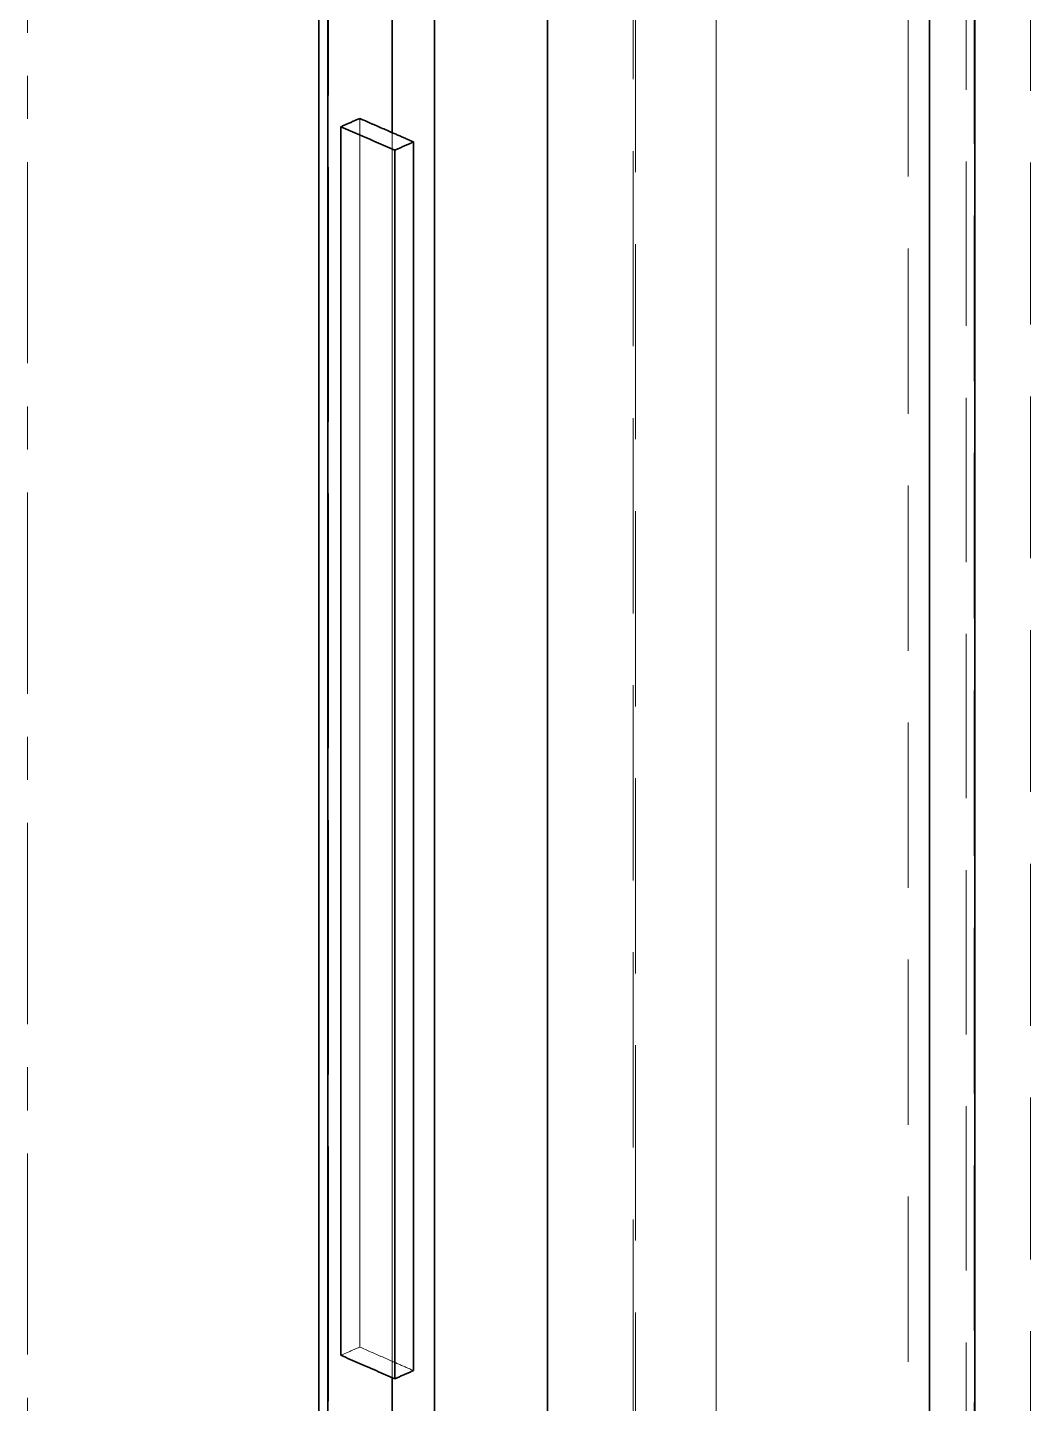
# Model space of a CAD drawing. Header units: millimetres. Extents: x 10 to 410, y 10 to 287.
# Drawn here: x 309 to 312.491, y 186.08 to 190.868 of the extents above; entities that cross this region are included whole.
import ezdxf

# ---------------------------------------------------------------- set-up
doc = ezdxf.new("R2010")
doc.units = ezdxf.units.MM
doc.linetypes.add('CENTER', pattern=[1.15, 0.7, -0.15, 0.15, -0.15])
doc.linetypes.add('DASHED', pattern=[0.75, 0.5, -0.25])
for name, color, linetype, lineweight in [('CENTER', 4, 'CENTER', 13), ('HIDDEN', 8, 'DASHED', 18), ('VISIBLE', 7, 'CONTINUOUS', 35)]:
    doc.layers.add(name, color=color, linetype=linetype, lineweight=lineweight)

msp = doc.modelspace()

# ---------------------------------------------------------------- linework, layer by layer
at = {"layer": 'CENTER'}
msp.add_line((309, 169), (309, 273), dxfattribs=at)
at = {"layer": 'HIDDEN'}
for points in [[(310.0472, 183.0661), (310.0472, 184.2021), (310.0472, 185.3381), (310.0472, 186.4742), (310.0472, 187.6102), (310.0472, 188.7462), (310.0472, 189.8823), (310.0472, 191.0183), (310.0472, 192.1543), (310.0472, 193.2903), (310.0472, 194.4264), (310.0472, 195.5624), (310.0472, 196.6984), (310.0472, 197.8345), (310.0472, 198.9705), (310.0472, 200.1065), (310.0472, 201.2426), (310.0472, 202.3786), (310.0472, 203.5146), (310.0472, 204.6507), (310.0472, 205.7867), (310.0472, 206.9227), (310.0472, 208.0588), (310.0472, 209.1948)], [(311.1087, 178.7847), (311.1087, 179.7142), (311.1087, 180.6436), (311.1087, 181.5731), (311.1087, 182.5026), (311.1087, 183.4321), (311.1087, 184.3616), (311.1087, 185.291), (311.1087, 186.2205), (311.1087, 187.15), (311.1087, 188.0795), (311.1087, 189.009), (311.1087, 189.9385), (311.1087, 190.8679), (311.1087, 191.7974), (311.1087, 192.7269), (311.1087, 193.6564), (311.1087, 194.5859), (311.1087, 195.5153), (311.1087, 196.4448), (311.1087, 197.3743), (311.1087, 198.3038), (311.1087, 199.2333), (311.1087, 200.1628)], [(311.1158, 200.1596), (311.1158, 199.2302), (311.1158, 198.3007), (311.1158, 197.3712), (311.1158, 196.4417), (311.1158, 195.5122), (311.1158, 194.5827), (311.1158, 193.6533), (311.1158, 192.7238), (311.1158, 191.7943), (311.1158, 190.8648), (311.1158, 189.9353), (311.1158, 189.0059), (311.1158, 188.0764), (311.1158, 187.1469), (311.1158, 186.2174), (311.1158, 185.2879), (311.1158, 184.3584), (311.1158, 183.429), (311.1158, 182.4995), (311.1158, 181.57), (311.1158, 180.6405), (311.1158, 179.711), (311.1158, 178.7816)], [(312.2947, 199.226), (312.2947, 198.3998), (312.2947, 197.5736), (312.2947, 196.7474), (312.2947, 195.9212), (312.2947, 195.095), (312.2947, 194.2687), (312.2947, 193.4425), (312.2947, 192.6163), (312.2947, 191.7901), (312.2947, 190.9639), (312.2947, 190.1377), (312.2947, 189.3115), (312.2947, 188.4853), (312.2947, 187.6591), (312.2947, 186.8329), (312.2947, 186.0067), (312.2947, 185.1805), (312.2947, 184.3543), (312.2947, 183.5281), (312.2947, 182.7019), (312.2947, 181.8757), (312.2947, 181.0495), (312.2947, 180.2233)], [(312.0654, 199.0971), (312.0654, 198.2723), (312.0654, 197.4476), (312.0654, 196.6228), (312.0654, 195.798), (312.0654, 194.9732), (312.0654, 194.1484), (312.0654, 193.3236), (312.0654, 192.4988), (312.0654, 191.6741), (312.0654, 190.8493), (312.0654, 190.0245), (312.0654, 189.1997), (312.0654, 188.3749), (312.0654, 187.5501), (312.0654, 186.7253), (312.0654, 185.9005), (312.0654, 185.0758), (312.0654, 184.251), (312.0654, 183.4262), (312.0654, 182.6014), (312.0654, 181.7766), (312.0654, 180.9518), (312.0654, 180.127)], [(312.2673, 180.0387), (312.2673, 180.8607), (312.2673, 181.6826), (312.2673, 182.5046), (312.2673, 183.3265), (312.2673, 184.1484), (312.2673, 184.9704), (312.2673, 185.7923), (312.2673, 186.6143), (312.2673, 187.4362), (312.2673, 188.2581), (312.2673, 189.0801), (312.2673, 189.902), (312.2673, 190.724), (312.2673, 191.5459), (312.2673, 192.3679), (312.2673, 193.1898), (312.2673, 194.0117), (312.2673, 194.8337), (312.2673, 195.6556), (312.2673, 196.4776), (312.2673, 197.2995), (312.2673, 198.1214), (312.2673, 198.9434)], [(312.4913, 180.1373), (312.4913, 180.9507), (312.4913, 181.7641), (312.4913, 182.5775), (312.4913, 183.3909), (312.4913, 184.2043), (312.4913, 185.0177), (312.4913, 185.8311), (312.4913, 186.6445), (312.4913, 187.4579), (312.4913, 188.2713), (312.4913, 189.0847), (312.4913, 189.8981), (312.4913, 190.7115), (312.4913, 191.5249), (312.4913, 192.3383), (312.4913, 193.1516), (312.4913, 193.965), (312.4913, 194.7784), (312.4913, 195.5918), (312.4913, 196.4052), (312.4913, 197.2186), (312.4913, 198.032), (312.4913, 198.8454)], [(311.3966, 184.153), (311.3966, 184.6047), (311.3966, 185.0564), (311.3966, 185.5082), (311.3966, 185.9599), (311.3966, 186.4116), (311.3966, 186.8633), (311.3966, 187.315), (311.3966, 187.7668), (311.3966, 188.2185), (311.3966, 188.6702), (311.3966, 189.1219), (311.3966, 189.5736), (311.3966, 190.0254), (311.3966, 190.4771), (311.3966, 190.9288), (311.3966, 191.3805), (311.3966, 191.8322), (311.3966, 192.284), (311.3966, 192.7357), (311.3966, 193.1874), (311.3966, 193.6391), (311.3966, 194.0908), (311.3966, 194.5426)], [(310.1563, 186.2763), (310.1563, 186.4622), (310.1563, 186.6481), (310.1563, 186.834), (310.1563, 187.0199), (310.1563, 187.2058), (310.1563, 187.3917), (310.1563, 187.5776), (310.1563, 187.7635), (310.1563, 187.9494), (310.1563, 188.1353), (310.1563, 188.3212), (310.1563, 188.5071), (310.1563, 188.693), (310.1563, 188.8789), (310.1563, 189.0648), (310.1563, 189.2507), (310.1563, 189.4366), (310.1563, 189.6224), (310.1563, 189.8083), (310.1563, 189.9942), (310.1563, 190.1801), (310.1563, 190.366), (310.1563, 190.5519)], [(310.2699, 186.2266), (310.2699, 186.4125), (310.2699, 186.5984), (310.2699, 186.7843), (310.2699, 186.9702), (310.2699, 187.1561), (310.2699, 187.342), (310.2699, 187.5279), (310.2699, 187.7138), (310.2699, 187.8997), (310.2699, 188.0856), (310.2699, 188.2715), (310.2699, 188.4574), (310.2699, 188.6433), (310.2699, 188.8292), (310.2699, 189.0151), (310.2699, 189.201), (310.2699, 189.3869), (310.2699, 189.5728), (310.2699, 189.7587), (310.2699, 189.9446), (310.2699, 190.1305), (310.2699, 190.3164), (310.2699, 190.5023)], [(310.091, 186.2476), (310.0939, 186.2488), (310.0967, 186.2501), (310.0995, 186.2513), (310.1024, 186.2526), (310.1052, 186.2538), (310.1081, 186.2551), (310.1109, 186.2563), (310.1137, 186.2576), (310.1166, 186.2588), (310.1194, 186.2601), (310.1223, 186.2613), (310.1251, 186.2626), (310.1279, 186.2638), (310.1308, 186.2651), (310.1336, 186.2663), (310.1365, 186.2676), (310.1393, 186.2688), (310.1421, 186.2701), (310.145, 186.2713), (310.1478, 186.2726), (310.1507, 186.2738), (310.1535, 186.2751), (310.1563, 186.2763)], [(310.1563, 186.2763), (310.1613, 186.2742), (310.1662, 186.272), (310.1711, 186.2698), (310.1761, 186.2677), (310.181, 186.2655), (310.186, 186.2634), (310.1909, 186.2612), (310.1958, 186.259), (310.2008, 186.2569), (310.2057, 186.2547), (310.2107, 186.2526), (310.2156, 186.2504), (310.2205, 186.2482), (310.2255, 186.2461), (310.2304, 186.2439), (310.2353, 186.2418), (310.2403, 186.2396), (310.2452, 186.2374), (310.2502, 186.2353), (310.2551, 186.2331), (310.26, 186.231), (310.265, 186.2288), (310.2699, 186.2266)], [(310.2699, 186.2266), (310.2731, 186.2252), (310.2763, 186.2238), (310.2795, 186.2224), (310.2827, 186.221), (310.2859, 186.2196), (310.2891, 186.2182), (310.2923, 186.2168), (310.2955, 186.2154), (310.2987, 186.214), (310.3019, 186.2126), (310.3051, 186.2112), (310.3083, 186.2098), (310.3115, 186.2084), (310.3147, 186.207), (310.3179, 186.2056), (310.3211, 186.2042), (310.3243, 186.2028), (310.3275, 186.2014), (310.3307, 186.2), (310.3339, 186.1986), (310.3371, 186.1972), (310.3403, 186.1958), (310.3435, 186.1944)], [(310.2699, 186.1693), (310.2699, 186.1718), (310.2699, 186.1743), (310.2699, 186.1768), (310.2699, 186.1793), (310.2699, 186.1818), (310.2699, 186.1843), (310.2699, 186.1868), (310.2699, 186.1893), (310.2699, 186.1918), (310.2699, 186.1942), (310.2699, 186.1967), (310.2699, 186.1992), (310.2699, 186.2017), (310.2699, 186.2042), (310.2699, 186.2067), (310.2699, 186.2092), (310.2699, 186.2117), (310.2699, 186.2142), (310.2699, 186.2167), (310.2699, 186.2192), (310.2699, 186.2217), (310.2699, 186.2241), (310.2699, 186.2266)]]:
    msp.add_lwpolyline(points, dxfattribs=at)
at = {"layer": 'VISIBLE'}
for points in [[(310.0141, 183.0323), (310.0141, 184.1475), (310.0141, 185.2627), (310.0141, 186.3778), (310.0141, 187.493), (310.0141, 188.6082), (310.0141, 189.7234), (310.0141, 190.8385), (310.0141, 191.9537), (310.0141, 193.0689), (310.0141, 194.1841), (310.0141, 195.2992), (310.0141, 196.4144), (310.0141, 197.5296), (310.0141, 198.6448), (310.0141, 199.7599), (310.0141, 200.8751), (310.0141, 201.9903), (310.0141, 203.1054), (310.0141, 204.2206), (310.0141, 205.3358), (310.0141, 206.451), (310.0141, 207.5661), (310.0141, 208.6813)], [(310.8101, 178.6533), (310.8101, 179.5828), (310.8101, 180.5122), (310.8101, 181.4417), (310.8101, 182.3712), (310.8101, 183.3007), (310.8101, 184.2302), (310.8101, 185.1596), (310.8101, 186.0891), (310.8101, 187.0186), (310.8101, 187.9481), (310.8101, 188.8776), (310.8101, 189.8071), (310.8101, 190.7365), (310.8101, 191.666), (310.8101, 192.5955), (310.8101, 193.525), (310.8101, 194.4545), (310.8101, 195.3839), (310.8101, 196.3134), (310.8101, 197.2429), (310.8101, 198.1724), (310.8101, 199.1019), (310.8101, 200.0313)], [(312.2978, 178.8544), (312.2978, 179.7219), (312.2978, 180.5894), (312.2978, 181.4569), (312.2978, 182.3244), (312.2978, 183.1919), (312.2978, 184.0595), (312.2978, 184.927), (312.2978, 185.7945), (312.2978, 186.662), (312.2978, 187.5295), (312.2978, 188.397), (312.2978, 189.2646), (312.2978, 190.1321), (312.2978, 190.9996), (312.2978, 191.8671), (312.2978, 192.7346), (312.2978, 193.6021), (312.2978, 194.4696), (312.2978, 195.3372), (312.2978, 196.2047), (312.2978, 197.0722), (312.2978, 197.9397), (312.2978, 198.8072)], [(312.1392, 198.7374), (312.1392, 197.8699), (312.1392, 197.0024), (312.1392, 196.1349), (312.1392, 195.2674), (312.1392, 194.3998), (312.1392, 193.5323), (312.1392, 192.6648), (312.1392, 191.7973), (312.1392, 190.9298), (312.1392, 190.0623), (312.1392, 189.1947), (312.1392, 188.3272), (312.1392, 187.4597), (312.1392, 186.5922), (312.1392, 185.7247), (312.1392, 184.8572), (312.1392, 183.9896), (312.1392, 183.1221), (312.1392, 182.2546), (312.1392, 181.3871), (312.1392, 180.5196), (312.1392, 179.6521), (312.1392, 178.7846)], [(310.0452, 182.9995), (310.0452, 183.3541), (310.0452, 183.7088), (310.0452, 184.0635), (310.0452, 184.4182), (310.0452, 184.7729), (310.0452, 185.1275), (310.0452, 185.4822), (310.0452, 185.8369), (310.0452, 186.1916), (310.0452, 186.5463), (310.0452, 186.9009), (310.0452, 187.2556), (310.0452, 187.6103), (310.0452, 187.965), (310.0452, 188.3197), (310.0452, 188.6744), (310.0452, 189.029), (310.0452, 189.3837), (310.0452, 189.7384), (310.0452, 190.0931), (310.0452, 190.4478), (310.0452, 190.8024), (310.0452, 191.1571)], [(310.4169, 182.9002), (310.4169, 183.2519), (310.4169, 183.6036), (310.4169, 183.9553), (310.4169, 184.307), (310.4169, 184.6587), (310.4169, 185.0105), (310.4169, 185.3622), (310.4169, 185.7139), (310.4169, 186.0656), (310.4169, 186.4173), (310.4169, 186.769), (310.4169, 187.1207), (310.4169, 187.4725), (310.4169, 187.8242), (310.4169, 188.1759), (310.4169, 188.5276), (310.4169, 188.8793), (310.4169, 189.231), (310.4169, 189.5827), (310.4169, 189.9345), (310.4169, 190.2862), (310.4169, 190.6379), (310.4169, 190.9896)], [(310.2699, 190.5023), (310.2699, 190.5217), (310.2699, 190.5411), (310.2699, 190.5605), (310.2699, 190.5799), (310.2699, 190.5993), (310.2699, 190.6187), (310.2699, 190.6381), (310.2699, 190.6575), (310.2699, 190.6769), (310.2699, 190.6963), (310.2699, 190.7157), (310.2699, 190.7351), (310.2699, 190.7545), (310.2699, 190.7739), (310.2699, 190.7933), (310.2699, 190.8127), (310.2699, 190.8322), (310.2699, 190.8516), (310.2699, 190.871), (310.2699, 190.8904), (310.2699, 190.9098), (310.2699, 190.9292), (310.2699, 190.9486)], [(310.091, 190.5232), (310.0939, 190.5244), (310.0967, 190.5257), (310.0995, 190.5269), (310.1024, 190.5282), (310.1052, 190.5294), (310.1081, 190.5307), (310.1109, 190.5319), (310.1137, 190.5332), (310.1166, 190.5344), (310.1194, 190.5357), (310.1223, 190.5369), (310.1251, 190.5382), (310.1279, 190.5394), (310.1308, 190.5407), (310.1336, 190.5419), (310.1365, 190.5432), (310.1393, 190.5444), (310.1421, 190.5457), (310.145, 190.5469), (310.1478, 190.5482), (310.1507, 190.5494), (310.1535, 190.5507), (310.1563, 190.5519)], [(310.1563, 190.5519), (310.1613, 190.5498), (310.1662, 190.5476), (310.1711, 190.5455), (310.1761, 190.5433), (310.181, 190.5411), (310.186, 190.539), (310.1909, 190.5368), (310.1958, 190.5347), (310.2008, 190.5325), (310.2057, 190.5303), (310.2107, 190.5282), (310.2156, 190.526), (310.2205, 190.5239), (310.2255, 190.5217), (310.2304, 190.5195), (310.2353, 190.5174), (310.2403, 190.5152), (310.2452, 190.5131), (310.2502, 190.5109), (310.2551, 190.5087), (310.26, 190.5066), (310.265, 190.5044), (310.2699, 190.5023)], [(310.091, 186.2476), (310.091, 186.4335), (310.091, 186.6194), (310.091, 186.8053), (310.091, 186.9912), (310.091, 187.1771), (310.091, 187.3629), (310.091, 187.5488), (310.091, 187.7347), (310.091, 187.9206), (310.091, 188.1065), (310.091, 188.2924), (310.091, 188.4783), (310.091, 188.6642), (310.091, 188.8501), (310.091, 189.036), (310.091, 189.2219), (310.091, 189.4078), (310.091, 189.5937), (310.091, 189.7796), (310.091, 189.9655), (310.091, 190.1514), (310.091, 190.3373), (310.091, 190.5232)], [(310.091, 190.5232), (310.0992, 190.5196), (310.1073, 190.5161), (310.1154, 190.5125), (310.1236, 190.5089), (310.1317, 190.5054), (310.1398, 190.5018), (310.148, 190.4983), (310.1561, 190.4947), (310.1643, 190.4911), (310.1724, 190.4876), (310.1805, 190.484), (310.1887, 190.4805), (310.1968, 190.4769), (310.205, 190.4733), (310.2131, 190.4698), (310.2212, 190.4662), (310.2294, 190.4627), (310.2375, 190.4591), (310.2457, 190.4555), (310.2538, 190.452), (310.2619, 190.4484), (310.2701, 190.4449), (310.2782, 190.4413)], [(310.2699, 190.5023), (310.2731, 190.5009), (310.2763, 190.4995), (310.2795, 190.4981), (310.2827, 190.4967), (310.2859, 190.4953), (310.2891, 190.4939), (310.2923, 190.4925), (310.2955, 190.4911), (310.2987, 190.4897), (310.3019, 190.4883), (310.3051, 190.4869), (310.3083, 190.4855), (310.3115, 190.4841), (310.3147, 190.4827), (310.3179, 190.4813), (310.3211, 190.4799), (310.3243, 190.4785), (310.3275, 190.4771), (310.3307, 190.4757), (310.3339, 190.4743), (310.3371, 190.4729), (310.3403, 190.4715), (310.3435, 190.4701)], [(310.2782, 190.4413), (310.2811, 190.4426), (310.2839, 190.4438), (310.2867, 190.4451), (310.2896, 190.4463), (310.2924, 190.4476), (310.2953, 190.4488), (310.2981, 190.4501), (310.3009, 190.4513), (310.3038, 190.4526), (310.3066, 190.4538), (310.3095, 190.4551), (310.3123, 190.4563), (310.3151, 190.4576), (310.318, 190.4588), (310.3208, 190.4601), (310.3237, 190.4613), (310.3265, 190.4626), (310.3293, 190.4638), (310.3322, 190.4651), (310.335, 190.4663), (310.3379, 190.4676), (310.3407, 190.4688), (310.3435, 190.4701)], [(310.2782, 186.1657), (310.2782, 186.3516), (310.2782, 186.5375), (310.2782, 186.7234), (310.2782, 186.9093), (310.2782, 187.0952), (310.2782, 187.2811), (310.2782, 187.467), (310.2782, 187.6529), (310.2782, 187.8388), (310.2782, 188.0247), (310.2782, 188.2106), (310.2782, 188.3965), (310.2782, 188.5823), (310.2782, 188.7682), (310.2782, 188.9541), (310.2782, 189.14), (310.2782, 189.3259), (310.2782, 189.5118), (310.2782, 189.6977), (310.2782, 189.8836), (310.2782, 190.0695), (310.2782, 190.2554), (310.2782, 190.4413)], [(310.3435, 186.1944), (310.3435, 186.3803), (310.3435, 186.5662), (310.3435, 186.7521), (310.3435, 186.938), (310.3435, 187.1239), (310.3435, 187.3098), (310.3435, 187.4957), (310.3435, 187.6816), (310.3435, 187.8675), (310.3435, 188.0534), (310.3435, 188.2393), (310.3435, 188.4252), (310.3435, 188.6111), (310.3435, 188.797), (310.3435, 188.9829), (310.3435, 189.1688), (310.3435, 189.3547), (310.3435, 189.5406), (310.3435, 189.7265), (310.3435, 189.9124), (310.3435, 190.0983), (310.3435, 190.2842), (310.3435, 190.4701)], [(310.091, 186.2476), (310.0992, 186.244), (310.1073, 186.2405), (310.1154, 186.2369), (310.1236, 186.2333), (310.1317, 186.2298), (310.1398, 186.2262), (310.148, 186.2227), (310.1561, 186.2191), (310.1643, 186.2155), (310.1724, 186.212), (310.1805, 186.2084), (310.1887, 186.2049), (310.1968, 186.2013), (310.205, 186.1977), (310.2131, 186.1942), (310.2212, 186.1906), (310.2294, 186.1871), (310.2375, 186.1835), (310.2457, 186.1799), (310.2538, 186.1764), (310.2619, 186.1728), (310.2701, 186.1693), (310.2782, 186.1657)], [(310.2782, 186.1657), (310.2811, 186.1669), (310.2839, 186.1682), (310.2867, 186.1694), (310.2896, 186.1707), (310.2924, 186.1719), (310.2953, 186.1732), (310.2981, 186.1744), (310.3009, 186.1757), (310.3038, 186.1769), (310.3066, 186.1782), (310.3095, 186.1794), (310.3123, 186.1807), (310.3151, 186.1819), (310.318, 186.1832), (310.3208, 186.1844), (310.3237, 186.1857), (310.3265, 186.1869), (310.3293, 186.1882), (310.3322, 186.1894), (310.335, 186.1907), (310.3379, 186.1919), (310.3407, 186.1932), (310.3435, 186.1944)], [(310.2699, 182.9012), (310.2699, 183.0433), (310.2699, 183.1854), (310.2699, 183.3274), (310.2699, 183.4695), (310.2699, 183.6116), (310.2699, 183.7537), (310.2699, 183.8958), (310.2699, 184.0379), (310.2699, 184.18), (310.2699, 184.3221), (310.2699, 184.4642), (310.2699, 184.6063), (310.2699, 184.7484), (310.2699, 184.8905), (310.2699, 185.0326), (310.2699, 185.1747), (310.2699, 185.3168), (310.2699, 185.4589), (310.2699, 185.6009), (310.2699, 185.743), (310.2699, 185.8851), (310.2699, 186.0272), (310.2699, 186.1693)]]:
    msp.add_lwpolyline(points, dxfattribs=at)

doc.saveas('drawing.dxf')
